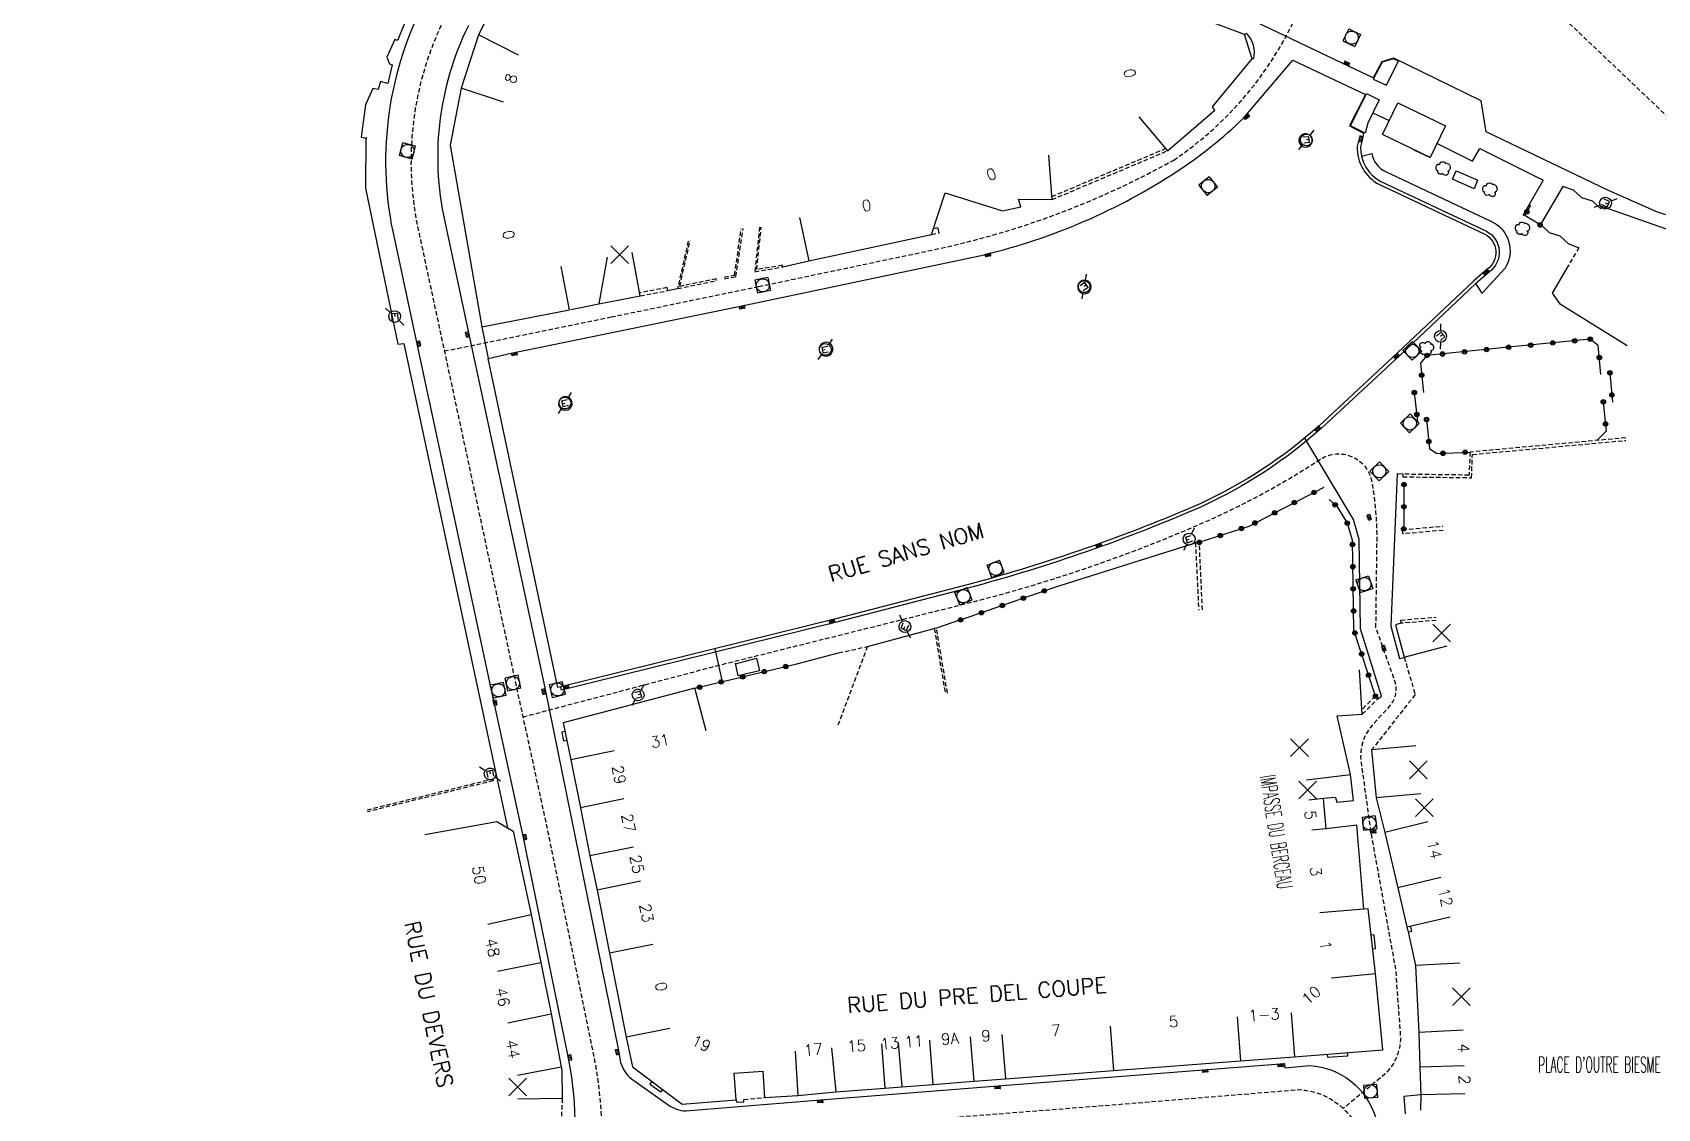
# Model space of a CAD drawing. Header units: millimetres. Extents: x 160000 to 161000, y 121000 to 122000.
# Drawn here: x 160624.6 to 160808, y 121534.7 to 121656.1 of the extents above; entities that cross this region are included whole.
import ezdxf
from ezdxf.enums import TextEntityAlignment as Align

# ---------------------------------------------------------------- set-up
doc = ezdxf.new("R2010")
doc.units = ezdxf.units.MM
doc.linetypes.add('DASHED', pattern=[0.75, 0.5, -0.25])
doc.layers.get('0').update_dxf_attribs({"linetype": 'CONTINUOUS'})
for name, color, linetype in [('W0001', 6, 'DASHED'), ('W0008', 7, 'CONTINUOUS'), ('W0100', 7, 'CONTINUOUS'), ('W0112', 1, 'DASHED'), ('W0300', 7, 'CONTINUOUS'), ('W0322', 7, 'CONTINUOUS'), ('W0330', 7, 'CONTINUOUS'), ('W0334', 7, 'CONTINUOUS'), ('W0400', 7, 'CONTINUOUS'), ('W0420', 7, 'CONTINUOUS'), ('W0471', 7, 'CONTINUOUS'), ('W0989', 7, 'CONTINUOUS'), ('W0991', 7, 'CONTINUOUS'), ('W1102', 7, 'CONTINUOUS')]:
    doc.layers.add(name, color=color, linetype=linetype)
doc.styles.get("Standard").update_dxf_attribs({"font": 'romans.shx', "width": 0.85})

# ---------------------------------------------------------------- blocks, each defined once
blk = doc.blocks.new('t991o')
at = {"color": 0, "linetype": 'Continuous'}
for p, q in [((-1, 1), (1, -1)), ((-1, -1), (1, 1))]:
    blk.add_line(p, q, dxfattribs=at)
blk = doc.blocks.new('t322o')
at = {"color": 0, "linetype": 'Continuous'}
for radius in [0.25, 0.15]:
    blk.add_circle((0, 0), radius, dxfattribs=at)
blk = doc.blocks.new('T420')
for p, q in [((0.75, 0.75), (-0.75, 0.75)), ((-0.75, 0.75), (-0.75, -0.75)), ((0.75, 0.75), (0.75, -0.75)), ((0.75, -0.75), (-0.75, -0.75))]:
    blk.add_line(p, q)
blk.add_ellipse((0, 0), major_axis=(-0.53, 0.53), ratio=1, start_param=3.926991, end_param=10.210176)
blk = doc.blocks.new('T400')
for p, q in [((-0.15, 0.3), (0.15, 0.3)), ((-0.15, -0.25), (-0.15, 0.3)), ((-0.15, 0.15), (0.15, 0.15)), ((-0.15, 0), (0.15, 0)), ((0.15, 0.3), (0.15, -0.25)), ((-0.15, -0.15), (0.15, -0.15)), ((-0.15, -0.25), (-0.15, -0.3)), ((-0.15, -0.3), (0.15, -0.3)), ((0.15, -0.3), (0.15, -0.25))]:
    blk.add_line(p, q)
blk = doc.blocks.new('T471')
for p, q in [((-0.333334, 0.333334), (-0.333334, -0.333334)), ((-0.333334, 0.333334), (0.333334, 0.333334)), ((-0.333334, 0), (0, 0)), ((0.500001, 0.500001), (1.000002, 1.000002)), ((-0.500001, -0.500001), (-1.000002, -1.000002)), ((-0.333334, -0.333334), (0.333334, -0.333334))]:
    blk.add_line(p, q)
blk.add_ellipse((0, 0), major_axis=(0.471405, 0.471405), ratio=1, start_param=5.4977871438, end_param=11.780972451)
blk = doc.blocks.new('T300')
for p, q in [((-0.8, 0.51), (-0.86, 0.34)), ((-0.86, 0.34), (-0.86, 0.17)), ((-0.86, 0.17), (-0.74, 0.06)), ((-0.69, 0.63), (-0.8, 0.51)), ((-0.8, -0.06), (-0.74, 0.06)), ((-0.74, 0.06), (-0.69, 0.11)), ((-0.57, 0.69), (-0.69, 0.63)), ((-0.46, 0.69), (-0.57, 0.69)), ((-0.29, 0.63), (-0.46, 0.69)), ((-0.29, 0.63), (-0.17, 0.74)), ((-0.23, 0.57), (-0.29, 0.63)), ((-0.17, 0.74), (-0.06, 0.8)), ((-0.06, 0.8), (0.06, 0.8)), ((0.06, 0.8), (0.23, 0.74)), ((0.23, 0.74), (0.34, 0.63)), ((0.34, 0.63), (0.4, 0.51)), ((0.46, 0.46), (0.34, 0.46)), ((0.4, 0.51), (0.4, 0.46)), ((0.57, 0.4), (0.46, 0.46)), ((0.57, 0.4), (0.69, 0.29)), ((0.69, 0.29), (0.74, 0.17)), ((0.74, 0.06), (0.69, -0.17)), ((0.74, 0.17), (0.74, 0.06)), ((-0.8, -0.17), (-0.8, -0.06)), ((-0.8, -0.23), (-0.8, -0.17)), ((-0.74, -0.34), (-0.8, -0.23)), ((-0.69, -0.4), (-0.74, -0.34)), ((-0.51, -0.46), (-0.69, -0.4)), ((-0.4, -0.46), (-0.51, -0.46)), ((-0.4, -0.46), (-0.34, -0.46)), ((-0.34, -0.46), (-0.34, -0.4)), ((-0.34, -0.51), (-0.34, -0.46)), ((-0.29, -0.63), (-0.34, -0.51)), ((-0.17, -0.74), (-0.29, -0.63)), ((-0.06, -0.8), (-0.17, -0.74)), ((0.06, -0.8), (-0.06, -0.8)), ((0.17, -0.74), (0.06, -0.8)), ((0.23, -0.69), (0.17, -0.74)), ((0.29, -0.46), (0.23, -0.46)), ((0.29, -0.63), (0.23, -0.69)), ((0.46, -0.4), (0.29, -0.46)), ((0.34, -0.51), (0.29, -0.63)), ((0.34, -0.51), (0.34, -0.46)), ((0.57, -0.34), (0.46, -0.4)), ((0.63, -0.29), (0.57, -0.34)), ((0.69, -0.17), (0.63, -0.29))]:
    blk.add_line(p, q)

msp = doc.modelspace()

# ---------------------------------------------------------------- linework, layer by layer
at = {"layer": 'W0001', "flags": 128}
for points in [[(160692.61, 121699.6), (160672.55, 121660.88), (160671.2, 121658, 0.174943), (160668.19, 121633.41), (160670.67, 121621.89), (160679.35, 121581.43), (160682.66, 121566.19), (160687.76, 121541.28), (160688.08, 121539.6, -0.089297), (160688.08, 121522.98), (160678.35, 121488.46), (160674.82, 121475.83), (160674.04, 121468.28), (160671.57, 121460.42), (160668.94, 121450.42), (160660.47, 121419.55, -0.17197), (160657.97, 121415.96), (160652.34, 121412.62)], [(160679.91, 121578.87), (160702.03, 121584.7), (160729.8, 121591.62, 0.041073), (160756.2, 121600.56, 0.043391), (160770.2, 121608.12, -0.505932), (160775.72, 121605.42, -0.048039), (160776.28, 121598.67), (160776.16, 121588.96), (160778.26, 121583.05, -0.280422), (160777.68, 121580.02), (160775.97, 121578.14, 0.230943), (160774.52, 121573.74), (160775.61, 121565.86), (160778.41, 121550.36), (160778.94, 121543.05, -0.223963), (160777.2, 121538.54), (160772.51, 121534.67)], [(160688.82, 121530.48), (160699.68, 121531.39), (160714.22, 121532.52), (160730.44, 121533.83), (160747.02, 121535.13), (160767.56, 121536.81, -0.313926), (160774.74, 121531.06), (160776.88, 121521.39), (160777.9, 121515.55), (160778.77, 121507.36), (160779.08, 121500.17, 0.104244), (160781.57, 121488.31), (160785.16, 121480.68)]]:
    msp.add_lwpolyline(points, format="xyb", dxfattribs=at)
at = {"layer": 'W0001'}
msp.add_lwpolyline([(160816.33, 121639.74), (160783.19, 121671.23)], dxfattribs=at)
msp.add_lwpolyline([(160671.04, 121620.16), (160689.87, 121624), (160706.54, 121627.44), (160726.38, 121631.61, 0.07548), (160753.37, 121641.71, 0.149116), (160767.83, 121659.44, 0.102445)], format="xyb", dxfattribs=at)
at = {"layer": 'W0008'}
msp.add_lwpolyline([(160813.95, 121633.98), (160807.99, 121635.83), (160802.46, 121638.29), (160788.65, 121644.88), (160788.08, 121648.41), (160778.22, 121653.22), (160776.85, 121652.8), (160775.89, 121651), (160773.18, 121652.26), (160749.75, 121663.47)], dxfattribs=at)
for points in [[(160668.63, 121659.25, 0.174527), (160665.4, 121632.79), (160667.88, 121621.29), (160676.56, 121580.82), (160679.86, 121565.6), (160684.96, 121540.73), (160685.26, 121539.11, -0.088404), (160684.96, 121523.84), (160675.82, 121490.56), (160673.57, 121489.31), (160671.06, 121480.52), (160668.13, 121470.33), (160666.23, 121467.6, -0.314055), (160653.7, 121459.43), (160650.67, 121459.67), (160641.45, 121460.82), (160640.02, 121463.21), (160633.02, 121464.06), (160631.14, 121462.07), (160629.57, 121462.17), (160624.56, 121470.68), (160625.28, 121471.1)], [(160673.77, 121656.9, 0.176579), (160671.25, 121634.05), (160673.75, 121622.38), (160682.37, 121582.15), (160690.67, 121541.4), (160690.93, 121539.85, 0.142423), (160692.17, 121538.02), (160696.31, 121535.08, 0.143086), (160698.29, 121534.4), (160713.06, 121535.62), (160733.06, 121537.18), (160765.86, 121539.76), (160765.9, 121539.27), (160768.73, 121539.53, -0.31392), (160776.17, 121533.62), (160777.06, 121529.69), (160777.09, 121529.7), (160779.05, 121528.78), (160780.83, 121520.07), (160782.28, 121511.12), (160783.25, 121502.57), (160781.36, 121501.62), (160781.65, 121498.56, 0.118075), (160784.06, 121489.71)], [(160731.97, 121631.03, 0.087243), (160753.77, 121640.46, 0.049682), (160761.23, 121646.44), (160766.8, 121653), (160775.02, 121649.09), (160773.23, 121645.56), (160774.79, 121644.76), (160774.72, 121644.32), (160774.36, 121644.45), (160774.09, 121643.25, 0.289391), (160776.58, 121638.95), (160788.49, 121633.35, -0.553131), (160788.77, 121629.38), (160787.19, 121628.03), (160778.63, 121619.94), (160769.78, 121611.73, -0.074728), (160756.43, 121602.96, -0.037551), (160730.2, 121593.81), (160715.22, 121589.92), (160684.18, 121582.24), (160683.85, 121582.18), (160683.82, 121582.35), (160676, 121619.33), (160678.59, 121619.91), (160704.27, 121625.19), (160731.97, 121631.03)]]:
    msp.add_lwpolyline(points, format="xyb", dxfattribs=at)
at = {"layer": 'W0100'}
for points in [[(160680.36, 121666.66), (160674.89, 121655.84), (160672.94, 121649.81), (160671.7, 121643.4), (160675.29, 121622.88), (160685.18, 121624.8), (160684.23, 121629.71)], [(160749.43, 121646.57), (160752.67, 121642.76), (160758.03, 121647.34), (160757.74, 121647.73), (160762.21, 121653.12), (160761.37, 121655.87), (160755.02, 121658.25)], [(160780.49, 121642.87), (160780.49, 121642.87), (160782.32, 121641.99)], [(160711.12, 121635.22), (160712.17, 121630.33), (160726.02, 121633.29), (160727.57, 121638), (160734.03, 121635.96), (160736.1, 121636.42), (160735.86, 121637.29), (160739.64, 121637.25), (160739.28, 121642.25)], [(160813.29, 121632.4), (160801.71, 121636.46), (160801.58, 121636.22), (160800.64, 121637.07), (160799.43, 121637.46), (160798.48, 121638.3), (160797.28, 121638.74), (160794.78, 121634.42)], [(160794.85, 121634.41), (160795.76, 121633.53), (160796.97, 121633.14), (160797.91, 121632.29), (160799.11, 121631.82)], [(160689.41, 121630.74), (160688.5, 121625.5), (160693.15, 121626.38), (160692.23, 121631.29)], [(160797.8, 121629.59), (160796.08, 121626.7), (160796.92, 121625.51)], [(160796.92, 121625.51), (160804.55, 121620.79)], [(160779.04, 121589.43), (160778.41, 121589.26), (160779.39, 121585.6), (160784.22, 121586.9)], [(160703.91, 121584.87), (160706.28, 121585.48), (160706.61, 121584.05), (160704.22, 121583.5), (160703.89, 121584.93)], [(160710.84, 121584.87), (160715.54, 121586.08)], [(160771.64, 121569.77), (160771.79, 121569.23), (160773.68, 121569.42), (160773.33, 121572.36), (160771.83, 121578.98), (160774.66, 121579.17), (160774.33, 121584.16)], [(160700.58, 121577.28), (160699.31, 121582.11), (160684.44, 121578.21), (160685.32, 121574.03), (160686.4, 121568.62), (160687.48, 121563.19), (160688.28, 121559.31), (160689.68, 121552.19), (160691.58, 121542.72), (160692.28, 121539.36), (160697.89, 121535.17), (160703.99, 121535.65), (160703.75, 121538.65), (160707, 121538.9), (160707.18, 121535.91), (160710.95, 121536.14), (160715.22, 121536.55), (160720.75, 121536.96), (160722.7, 121537.13), (160726.2, 121537.39), (160730.8, 121537.75), (160734.37, 121538.03), (160746.56, 121538.96), (160760.9, 121540.04), (160766.98, 121540.49), (160776.98, 121541.29), (160776.14, 121549.9), (160775.33, 121557.19), (160774.84, 121557.15), (160774.05, 121566.63), (160770.57, 121566.25), (160770.29, 121569.64), (160768.64, 121569.46)], [(160780.69, 121575.59), (160775.71, 121575.13), (160776.21, 121569.74), (160777.21, 121565.81), (160778.66, 121559.59), (160779.7, 121555.16), (160784.57, 121556.3)], [(160668.83, 121565.61), (160676.97, 121567.06), (160678.81, 121565.97), (160680.85, 121556.55), (160681.94, 121551.14), (160683.12, 121545.34), (160684.24, 121539.37), (160684.3, 121538.96), (160684.35, 121535.8), (160679.35, 121535.74)], [(160785.66, 121551.07), (160780.67, 121550.81), (160781.05, 121543.26), (160781.16, 121539.34), (160781.25, 121536.21), (160779.33, 121536.02), (160779.5, 121534.08)]]:
    msp.add_lwpolyline(points, dxfattribs=at)
msp.add_lwpolyline([(160776.93, 121644.59), (160778.65, 121648.15), (160784.04, 121645.56), (160782.32, 121641.99)], close=True, dxfattribs=at)
at = {"layer": 'W0112'}
msp.add_line((160704.84, 121535.69), (160707.18, 121535.91), dxfattribs=at)
for points in [[(160739.62, 121637.59), (160752.46, 121643.01)], [(160739.64, 121637.25), (160752.71, 121642.77)], [(160703.79, 121628.71), (160704.57, 121634)], [(160703.96, 121628.55), (160704.76, 121633.97)], [(160706.62, 121634.15), (160706.09, 121629.11), (160709.24, 121629.64), (160709.21, 121629.83), (160706.31, 121629.36), (160706.81, 121634.13)], [(160726.05, 121633.3), (160726.9, 121633.51), (160726.77, 121634.06), (160726.23, 121633.93)], [(160698.57, 121632.55), (160697.37, 121627.2), (160701.78, 121628.11), (160701.74, 121628.3), (160697.61, 121627.45), (160698.78, 121632.59)], [(160799.11, 121631.82), (160797.8, 121629.59)], [(160702.64, 121628.5), (160703.79, 121628.71)], [(160702.67, 121628.31), (160703.96, 121628.55)], [(160693.15, 121626.38), (160696.28, 121626.97), (160696.21, 121627.32), (160693.09, 121626.73)], [(160804.39, 121610.36), (160786.82, 121608.75), (160786.71, 121606.15), (160779.23, 121606.25), (160779.22, 121605.96), (160786.99, 121605.86), (160787.09, 121608.48), (160804.41, 121610.07)], [(160783.78, 121599.92), (160779.24, 121599.52), (160779.2, 121599.99), (160783.74, 121600.39)], [(160756.62, 121590.94), (160756.26, 121598.53), (160755.82, 121598.51), (160756.19, 121590.92)], [(160783, 121589.76), (160779.04, 121589.43), (160779.01, 121589.79), (160782.97, 121590.12)], [(160727.83, 121581.56), (160726.59, 121588.87), (160726.35, 121588.83), (160727.59, 121581.52)], [(160718.79, 121586.81), (160715.41, 121577.8)], [(160715.54, 121586.08), (160718.79, 121586.81)], [(160779.39, 121585.6), (160780.62, 121581.38), (160775.71, 121575.13)], [(160774.66, 121579.17), (160776.42, 121580.91), (160776.13, 121581.2), (160774.62, 121579.7)], [(160662.33, 121568.38), (160676.51, 121571.87), (160676.56, 121571.65), (160662.38, 121568.16)], [(160779.7, 121555.16), (160779.83, 121554.6), (160780.23, 121554.69), (160780.1, 121555.25)], [(160684.35, 121535.8), (160684.19, 121532.33)]]:
    msp.add_lwpolyline(points, dxfattribs=at)
at = {"layer": 'W0322'}
for p, q in [((160801.86, 121614.42), (160802.18, 121611.13)), ((160802.18, 121611.13), (160801.13, 121610.06))]:
    msp.add_line(p, q, dxfattribs=at)
for points in [[(160794.72, 121634.38), (160793, 121635.46), (160793.69, 121636.61)], [(160801.6, 121617.49), (160801.28, 121620.77), (160800.38, 121621.5), (160791.17, 121620.58), (160781.96, 121619.66), (160781.23, 121618.77), (160781.56, 121615.49)], [(160802.61, 121617.69), (160802.9, 121614.4)], [(160780.53, 121615.48), (160780.9, 121612.2)], [(160781.91, 121612.43), (160782.25, 121609.14), (160783.07, 121608.58), (160786.82, 121608.75)], [(160756.26, 121598.57), (160761.87, 121600.4), (160770.35, 121604.79)], [(160779.36, 121605.08), (160779.33, 121600.02)], [(160776.14, 121581.2), (160773.71, 121588.66), (160773.54, 121598.8), (160772.94, 121600.79), (160771.88, 121602.55), (160770.93, 121603.4)], [(160729.31, 121589.81), (160739.97, 121593.5)], [(160699.32, 121582.09), (160710.84, 121584.87)]]:
    msp.add_lwpolyline(points, dxfattribs=at)
at = {"layer": 'W0330'}
for p, q in [((160709.24, 121629.64), (160712.17, 121630.33)), ((160685.33, 121624.83), (160688.5, 121625.5)), ((160739.97, 121593.5), (160755.82, 121598.51)), ((160729.31, 121589.81), (160726.59, 121588.87)), ((160718.79, 121586.81), (160726.35, 121588.83))]:
    msp.add_line(p, q, dxfattribs=at)
at = {"layer": 'W0334'}
for p, q in [((160771.64, 121569.77), (160770.29, 121569.64)), ((160703.99, 121535.65), (160704.02, 121535.38)), ((160704.02, 121535.38), (160704.86, 121535.44)), ((160704.86, 121535.44), (160704.84, 121535.69))]:
    msp.add_line(p, q, dxfattribs=at)
for points in [[(160667.17, 121658.65), (160665.75, 121655.19), (160665.44, 121655.32), (160664.55, 121653.32), (160664.86, 121652.58), (160665.15, 121652.47), (160664.68, 121650.34), (160663.84, 121650.59), (160663.56, 121649.67), (160662.98, 121649.77), (160662.13, 121647.96), (160661.67, 121644.3), (160662.29, 121644.17), (160662.2, 121644.2), (160662.16, 121638.55), (160665.78, 121620.94), (160666.47, 121621.02), (160678.16, 121566.35)], [(160775.85, 121647.05), (160777.69, 121646.17)], [(160783.09, 121643.59), (160787.11, 121641.59), (160787.93, 121643.01), (160795.09, 121639.43)], [(160787.67, 121639.45), (160787.29, 121638.48), (160784.85, 121639.55), (160785.27, 121640.51), (160787.7, 121639.44)], [(160793, 121635.46), (160792.8, 121635.48), (160795.07, 121639.41)], [(160696.28, 121626.97), (160697.37, 121627.2)], [(160675.29, 121622.88), (160676, 121619.33)], [(160776.42, 121580.91), (160776.82, 121581.19), (160774.46, 121588.79), (160774.31, 121598.87), (160773.65, 121601.14), (160768.16, 121610.34)], [(160779.23, 121606.25), (160778.59, 121606.29), (160777.86, 121589.12), (160778.85, 121585.46), (160779.34, 121585.58)], [(160702.44, 121582.84), (160701.62, 121586.56)], [(160684.65, 121577.21), (160684.31, 121577.14), (160684.49, 121576.17), (160684.86, 121576.25)], [(160779.83, 121554.6), (160780.67, 121550.81)], [(160775.83, 121552.69), (160776.14, 121552.72), (160776.01, 121554.28), (160775.66, 121554.24)], [(160770.7, 121540.79), (160770.72, 121540.46), (160773.02, 121540.63), (160773, 121540.97)], [(160694.47, 121537.72), (160694.24, 121537.41), (160695.49, 121536.54), (160695.69, 121536.81)]]:
    msp.add_lwpolyline(points, dxfattribs=at)
for points in [[(160762.21, 121653.12), (160762.41, 121653.16, 0.245109), (160761.62, 121656), (160761.37, 121655.87)], [(160774.72, 121644.32), (160774.63, 121643.95), (160774.46, 121643.2, 0.286707), (160776.75, 121639.29), (160788.66, 121633.69, -0.552491), (160789, 121629.09), (160787.45, 121627.75), (160778.89, 121619.66), (160770.04, 121611.45, -0.074762), (160756.58, 121602.62, -0.037558), (160730.29, 121593.44), (160715.31, 121589.56), (160684.27, 121581.88), (160684.18, 121582.24)], [(160774.56, 121642.14), (160775.75, 121642.46, 0.240788), (160777.28, 121640.41), (160789.15, 121634.82, -0.455293), (160790.79, 121629.52), (160788.17, 121626.69), (160787.46, 121627.76)]]:
    msp.add_lwpolyline(points, format="xyb", dxfattribs=at)
for points in [[(160778.73, 121652.87), (160778.18, 121653.14), (160776.9, 121652.74), (160775.89, 121650.82), (160777.39, 121650.16), (160778.71, 121652.82)], [(160775.13, 121649.23), (160776.56, 121648.51), (160775.27, 121645.86), (160774.97, 121644.73), (160773.31, 121645.59)]]:
    msp.add_lwpolyline(points, close=True, dxfattribs=at)
for points in [[(160768.41, 121644.66, 9.398608), (160768.7, 121644.53, 0.106399)], [(160742.53, 121627.29, 2.820023), (160743.04, 121628.11, 0.354607)], [(160714.34, 121621.11, 3.498552), (160714.88, 121620.49, 0.285833)], [(160685.09, 121614.91, 9.33606), (160685.33, 121614.69, 0.107112)]]:
    msp.add_lwpolyline(points, format="xyb", close=True, dxfattribs=at)
at = {"layer": 'W1102'}
for p, q in [((160679.41, 121653.56), (160674.89, 121655.84)), ((160677.73, 121648.25), (160672.94, 121649.81)), ((160690.21, 121575.05), (160685.32, 121574.03)), ((160768.34, 121571.76), (160773.33, 121572.36)), ((160691.3, 121569.6), (160686.4, 121568.62)), ((160781.25, 121570.2), (160776.21, 121569.74)), ((160770.57, 121566.25), (160768.96, 121566.09)), ((160782.06, 121567.04), (160777.21, 121565.81)), ((160692.39, 121564.17), (160687.48, 121563.19)), ((160693.18, 121560.31), (160688.28, 121559.31)), ((160783.53, 121560.73), (160778.66, 121559.59)), ((160675.96, 121555.49), (160680.85, 121556.55)), ((160774.84, 121557.15), (160769.85, 121556.74)), ((160694.59, 121553.16), (160689.68, 121552.19)), ((160677.04, 121550.15), (160681.94, 121551.14)), ((160771.17, 121549.41), (160776.14, 121549.9)), ((160678.22, 121544.34), (160683.12, 121545.34)), ((160766.62, 121545.48), (160767, 121540.51)), ((160696.48, 121543.71), (160691.58, 121542.72)), ((160746.18, 121543.95), (160746.56, 121538.96)), ((160760.52, 121545.03), (160760.9, 121540.04)), ((160786.04, 121543.51), (160781.05, 121543.26)), ((160714.75, 121541.52), (160715.22, 121536.55)), ((160720.38, 121541.95), (160720.75, 121536.96)), ((160722.28, 121542.11), (160722.7, 121537.13)), ((160725.82, 121542.38), (160726.2, 121537.39)), ((160730.41, 121542.74), (160730.8, 121537.75)), ((160733.97, 121543.02), (160734.37, 121538.03)), ((160710.64, 121541.14), (160710.95, 121536.14)), ((160679.31, 121538.45), (160684.24, 121539.37)), ((160786.16, 121539.48), (160781.16, 121539.34)), ((160781.25, 121536.21), (160781.24, 121534.47)), ((160786.24, 121536.34), (160781.25, 121536.21))]:
    msp.add_line(p, q, dxfattribs=at)

# ---------------------------------------------------------------- block references
at = {"layer": 'W0300'}
for p, rotation in [((160783.88, 121640.74), 22.8949515905813), ((160789.16, 121638.35), 22.8949515905813), ((160792.83, 121633.94), 22.8949515905813), ((160781.8, 121620.46), 223.387366401763)]:
    msp.add_blockref('T300', p, dxfattribs=dict(at, rotation=rotation))
at = {"layer": 'W0322'}
for p, rotation in [((160793.24, 121635.86), 58.78404160885939), ((160794.72, 121634.38), 147.673154266926), ((160786.2, 121620.07), 185.80597414094), ((160788.68, 121620.32), 185.80597414094), ((160791.17, 121620.58), 185.80597414094), ((160793.66, 121620.82), 185.6107785676608), ((160796.15, 121621.07), 185.6107785676608), ((160798.63, 121621.31), 185.6107785676608), ((160800.38, 121621.5), 140.9487021941578), ((160781.96, 121619.66), 230.468050514443), ((160783.71, 121619.82), 185.80597414094), ((160801.41, 121619.43), 95.63611163705984), ((160781.36, 121617.43), 275.780641071541), ((160802.61, 121617.69), 94.98436089349774), ((160780.53, 121615.48), 276.432391815103), ((160802.83, 121615.2), 94.98436089349774), ((160780.81, 121613), 276.432391815103), ((160801.86, 121614.42), 95.59833114632283), ((160781.91, 121612.43), 275.818421562278), ((160802.11, 121611.93), 95.59833114632283), ((160782.16, 121609.94), 275.818421562278), ((160783.77, 121608.61), 2.600270998943328), ((160786.27, 121608.73), 2.600270998943328), ((160769.21, 121604.2), 27.3972322064112), ((160779.36, 121605.08), 269.634349847141), ((160764.77, 121601.9), 27.3972322064112), ((160766.99, 121603.05), 27.3972322064112), ((160771.59, 121602.8), 137.922472667433), ((160779.35, 121602.58), 269.634349847141), ((160761.01, 121600.12), 18.02170475241151), ((160762.55, 121600.75), 27.3972322064112), ((160772.96, 121600.73), 106.692390671827), ((160779.33, 121600.08), 269.634349847141), ((160756.26, 121598.57), 18.02170475241151), ((160758.63, 121599.34), 18.02170475241151), ((160773.55, 121598.32), 90.95854974474943), ((160773.59, 121595.82), 90.95854974474943), ((160738.76, 121593.08), 19.1186391893608), ((160773.63, 121593.32), 90.95854974474943), ((160734.03, 121591.44), 19.1186391893608), ((160736.4, 121592.26), 19.1186391893608), ((160773.68, 121590.82), 90.95854974474943), ((160729.31, 121589.81), 19.1186391893608), ((160731.67, 121590.62), 19.1186391893608), ((160773.82, 121588.33), 108.057238857252), ((160774.59, 121585.96), 108.057238857252), ((160704.72, 121583.39), 13.54100611763691), ((160707.15, 121583.98), 13.54100611763691), ((160709.58, 121584.56), 13.54100611763691), ((160775.37, 121583.58), 108.057238857252), ((160699.86, 121582.22), 13.54100611763691), ((160702.29, 121582.81), 13.54100611763691), ((160776.14, 121581.2), 108.057238857252)]:
    msp.add_blockref('t322o', p, dxfattribs=dict(at, rotation=rotation))
at = {"layer": 'W0400'}
for p, rotation in [((160772.89, 121652.62), 245.223789734385), ((160761.63, 121646.6), 128.6585631017589), ((160774.46, 121644.05), 168.1953181074469), ((160732.42, 121630.99), 101.9190682765447), ((160788.68, 121629.01), 129.5635133043208), ((160704.67, 121625.09), 101.6006566229441), ((160673.65, 121622.03), 12.10991177216204), ((160668.14, 121621), 12.175051416959), ((160678.96, 121619.81), 102.7321106030592), ((160778.52, 121619.56), 313.387366401763), ((160769.64, 121611.34), 312.857042571694), ((160775.44, 121601.38), 198.057238857252), ((160744.92, 121598.18), 291.680899520681), ((160714.8, 121589.59), 284.5381326451429), ((160777.08, 121586.61), 198.057238857252), ((160682.25, 121581.73), 12.08991349439298), ((160684.77, 121582.19), 283.898514120858), ((160676.77, 121580.48), 12.10481224173699), ((160680.13, 121565.32), 12.24945690132596), ((160775.9, 121565.89), 96.28090424742761), ((160685.21, 121540.44), 11.58197982378604), ((160690.57, 121541.06), 11.52282128826702), ((160765.44, 121539.55), 94.49731563535812), ((160756.93, 121538.92), 94.49731563535812), ((160733.51, 121537.06), 94.47261539069294), ((160713.49, 121535.48), 94.73176229954127)]:
    msp.add_blockref('T400', p, dxfattribs=dict(at, rotation=rotation))
at = {"layer": 'W0420'}
for p, rotation in [((160773.46, 121655.52), 63.74261133361671), ((160666.88, 121642.74), 255.249690652939), ((160757.27, 121638.77), 38.6585631017589), ((160706.99, 121627.57), 11.6006566229442), ((160780.3, 121620.17), 223.387366401763), ((160780.02, 121611.99), 223.387366401763), ((160776.58, 121606.58), 223.387366401763), ((160733.27, 121595.58), 201.680899520681), ((160774.89, 121593.84), 108.057238857252), ((160729.65, 121592.48), 201.680899520681), ((160677.15, 121581.87), 282.104812241737), ((160678.79, 121582.67), 282.104812241737), ((160683.81, 121581.97), 193.898514120858), ((160775.46, 121566.86), 6.280904247427629), ((160775.58, 121536.59), 4.29367633067925)]:
    msp.add_blockref('T420', p, dxfattribs=dict(at, rotation=rotation))
at = {"layer": 'W0471'}
for p, rotation in [((160768.34, 121643.98), 185.805974140941), ((160802.11, 121636.85), 156.003311935069), ((160743.26, 121627.43), 213.781185826044), ((160665.44, 121624.04), 272.787663723142), ((160783.49, 121621.81), 223.387366401763), ((160714.04, 121620.33), 9.285256237043736), ((160684.66, 121614.29), 12.7321106030592), ((160755.11, 121598.93), 19.1186391893608), ((160723.03, 121589.06), 69.4364297702581), ((160692.92, 121581.35), 193.898514120858), ((160676.21, 121572.43), 282.104812241737)]:
    msp.add_blockref('T471', p, dxfattribs=dict(at, rotation=rotation))
at = {"layer": 'W0991'}
for p in [(160690.82, 121631.02), (160783.61, 121588.33), (160767.57, 121575.39), (160780.97, 121572.89), (160768.49, 121570.61), (160781.65, 121568.62), (160785.85, 121547.29), (160679.33, 121537.09)]:
    msp.add_blockref('t991o', p, dxfattribs=at)

# ---------------------------------------------------------------- texts
at = {"layer": 'W0989'}
for s, rotation, p in [('RUE SANS NOM', 16.3198, (160723.16, 121597.45)), ('RUE DU DEVERS', 281.582, (160669.29, 121546.44)), ('RUE DU PRE DEL COUPE', 4.5552, (160731.18, 121547.47))]:
    msp.add_text(s, height=1.75, rotation=rotation, dxfattribs=at).set_placement(p, align=Align.MIDDLE)
at = {"layer": 'W0989', "width": 0.5}
msp.add_text('IMPASSE DU BERCEAU', height=1.75, rotation=278.7651, dxfattribs=at).set_placement((160764.97, 121565.9), align=Align.MIDDLE)
msp.add_text("PLACE D'OUTRE BIESME", height=1.75, dxfattribs=at).set_placement((160801.43, 121539.62), align=Align.MIDDLE)
at = {"layer": 'W0991'}
for s, rotation, p in [('0', 281.434, (160748.42, 121651.51)), ('8', 72.412, (160678.57, 121650.91)), ('0', 18.3566, (160732.78, 121640.1)), ('0', 10.1742, (160718.7, 121636.58)), ('0', 279.5264, (160678.3, 121633.27)), ('31', 12.1166, (160695.4, 121576.16)), ('29', 281.2777, (160690.76, 121572.33)), ('27', 281.2991, (160691.84, 121566.88)), ('5', 275.4403, (160768.8, 121567.78)), ('14', 283.1075, (160782.79, 121563.89)), ('50', 280.2124, (160674.97, 121561.01)), ('25', 281.5593, (160692.78, 121562.24)), ('3', 275.4403, (160769.41, 121561.42)), ('12', 283.2011, (160784.05, 121558.51)), ('23', 281.1661, (160693.88, 121556.73)), ('48', 281.3745, (160676.5, 121552.82)), ('1', 278.0497, (160770.51, 121553.08)), ('0', 281.3354, (160695.53, 121548.43)), ('46', 281.5189, (160677.63, 121547.24)), ('10', 40.85, (160768.89, 121547.45)), ('5', 4.3241, (160753.35, 121544.49)), ('1-3', 4.2002, (160763.57, 121545.25)), ('9', 4.5307, (160732.19, 121542.88)), ('7', 4.3472, (160740.08, 121543.48)), ('44', 280.4612, (160678.77, 121541.39)), ('19', 334.5999, (160700.05, 121542.01)), ('17', 5.3589, (160712.7, 121541.33)), ('15', 4.3137, (160717.57, 121541.74)), ('13', 4.9012, (160721.33, 121542.03)), ('11', 4.3124, (160724.05, 121542.24)), ('9A', 4.4526, (160728.12, 121542.56)), ('4', 271.6053, (160786.1, 121541.49)), ('2', 271.5949, (160786.2, 121537.91))]:
    msp.add_text(s, height=1.25, rotation=rotation, dxfattribs=at).set_placement(p, align=Align.MIDDLE)

doc.saveas('drawing.dxf')
